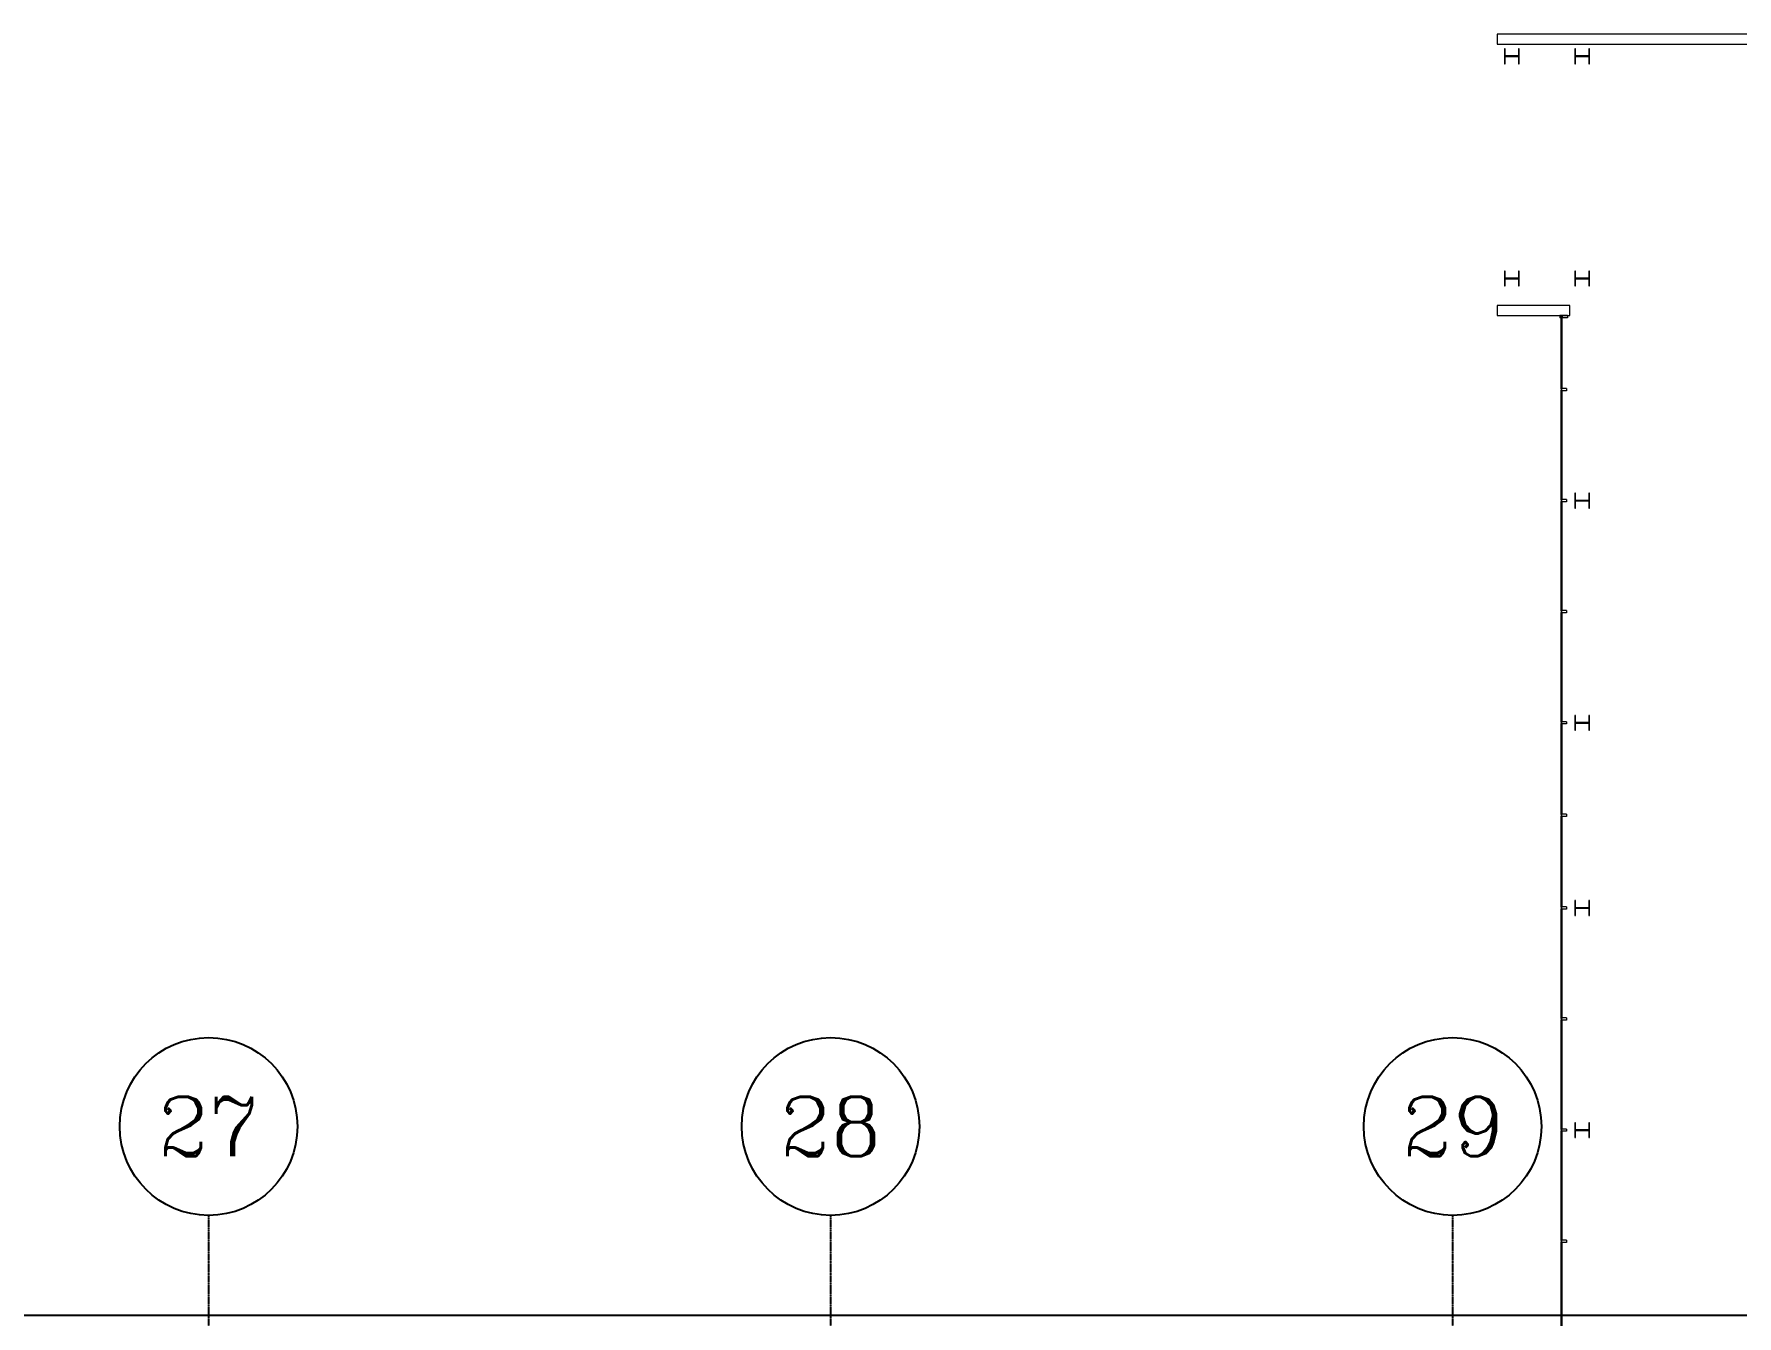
# Model space of a CAD drawing. Extents: x -3450 to 27857, y -1288 to 11880.
# Drawn here: x 22444 to 24744, y 10149 to 11880 of the extents above; entities that cross this region are included whole.
import ezdxf
from ezdxf.enums import TextEntityAlignment as Align

# ---------------------------------------------------------------- set-up
doc = ezdxf.new("R2010")
doc.units = 0
doc.linetypes.add('X-S-FAB-L20$0$COL-CEN-LIN', pattern=[3.25, 2.5, -0.25, 0.25, -0.25])
for name, color, linetype in [('X-S-FAB-L20$0$0-MC', 8, 'Continuous'), ('X-S-FAB-L20$0$0-NC', 8, 'Continuous'), ('X-S-FAB-L20$0$1_l20平面圖_1_A-WALL-EX', 8, 'Continuous'), ('X-S-FAB-L20$0$1_l20平面圖_1_Door', 8, 'Continuous'), ('X-S-FAB-L20$0$1_l20平面圖_1_S-COL', 8, 'Continuous'), ('X-S-FAB-L20$0$A-BLOCK', 8, 'Continuous'), ('X-S-FAB-L20$0$BLOCK', 8, 'Continuous'), ('X-S-FAB-L20$0$CCL', 8, 'X-S-FAB-L20$0$COL-CEN-LIN'), ('X-S-FAB-L20$0$DIM', 8, 'Continuous')]:
    doc.layers.add(name, color=color, linetype=linetype)
doc.styles.add('X-S-FAB-L20$0$COL-NUM', font='romanc')
doc.styles.add('X-S-FAB-L20$0$DIM', font='', dxfattribs={"width": 0.8})
doc.styles.add('X-S-FAB-L20$0$Gen-Text', font='c2.shx', dxfattribs={"bigfont": 'chinese.shx'})
doc.styles.get('X-S-FAB-L20$0$DIM').set_extended_font_data('MingLiU')
doc.dimstyles.new('X-S-FAB-L20$0$CIRL', dxfattribs={"dimtxt": 50, "dimasz": 25, "dimexe": 16, "dimexo": 0, "dimgap": 6, "dimtad": 1, "dimdsep": 46, "dimtxsty": 'X-S-FAB-L20$0$DIM', "dimblk": 'X-S-FAB-L20$0$_DotBlank', "dimcen": 10, "dimdle": 8, "dimclrd": 256, "dimclre": 256, "dimclrt": 6, "dimadec": 0, "dimazin": 0, "dimtfac": 1, "dimtix": 1, "dimtmove": 2, "dimatfit": 0, "dimldrblk": 'X-S-FAB-L20$0$ARROW', "dimfxl": 1, "dimtolj": 1, "dimarcsym": 0})

# ---------------------------------------------------------------- blocks, each defined once
blk = doc.blocks.new('X-S-FAB-L20$0$cn-y')
at = {"layer": 'X-S-FAB-L20$0$0-MC'}
blk.add_circle((-50, 0), 50, dxfattribs=at)
at = {"layer": 'X-S-FAB-L20$0$0-NC', "style": 'X-S-FAB-L20$0$COL-NUM'}
blk.add_attdef('GRID-Y', text='', height=50, dxfattribs=at).set_placement((-50, 0), align=Align.MIDDLE_CENTER)
blk = doc.blocks.new('X-S-FAB-L20$0$_DotBlank')
at = {"color": 0, "linetype": 'ByBlock', "lineweight": -2}
blk.add_line((-0.5, 0), (-1, 0), dxfattribs=at)
blk.add_circle((0, 0), 0.5, dxfattribs=at)
blk = doc.blocks.new('*D97')
at = {"layer": 'DefPoints', "color": 0, "transparency": 16777216}
for p in [(0, 10870), (-26160, 10780), (0, 10780)]:
    blk.add_point(p, dxfattribs=at)
at = {"layer": 'X-S-FAB-L20$0$DIM', "lineweight": -2, "transparency": 16777216}
for p, q in [((-26160, 10780), (-26160, 10890)), ((0, 10780), (0, 10890)), ((-26144, 10870), (-16, 10870))]:
    blk.add_line(p, q, dxfattribs=at)
at = {"layer": 'X-S-FAB-L20$0$DIM', "lineweight": -2, "transparency": 16777216, "xscale": 16, "yscale": 16, "zscale": 16, "rotation": 180}
blk.add_blockref('X-S-FAB-L20$0$_DotBlank', (-26160, 10870), dxfattribs=at)
at = {"layer": 'X-S-FAB-L20$0$DIM', "lineweight": -2, "transparency": 16777216, "xscale": 16, "yscale": 16, "zscale": 16}
blk.add_blockref('X-S-FAB-L20$0$_DotBlank', (0, 10870), dxfattribs=at)
at = {"layer": 'X-S-FAB-L20$0$DIM', "color": 6, "transparency": 16777216, "insert": (-13080, 10905), "char_height": 2.5, "attachment_point": 5, "style": 'X-S-FAB-L20$0$Gen-Text'}
blk.add_mtext('\\A1;{\\H24x;26160}', dxfattribs=at)
blk = doc.blocks.new('X-S-FAB-L20$0$ARROW')
at = {"color": 3}
blk.add_solid([(0, 0), (-2.4, -0.4), (-2.4, 0.4)], dxfattribs=at)
blk = doc.blocks.new('X-S-FAB-L20$0$FAB2-L05')
at = {"layer": 'X-S-FAB-L20$0$CCL'}
for p, q in [((-3480, 11005), (-3480, 0)), ((-2640, 11005), (-2640, 0)), ((-1800, 11005), (-1800, 0))]:
    blk.add_line(p, q, dxfattribs=at)
at = {"layer": 'X-S-FAB-L20$0$A-BLOCK'}
ref = blk.add_blockref('X-S-FAB-L20$0$cn-y', (-3360, 11125), dxfattribs=dict(at, xscale=2.399999999999997, yscale=2.399999999999997, zscale=2.399999999999997))
ref.add_attrib('GRID-Y', '27', dxfattribs={"layer": 'X-S-FAB-L20$0$0-NC', "height": 80, "style": 'X-S-FAB-L20$0$COL-NUM'}).set_placement((-3480, 11125), align=Align.MIDDLE_CENTER)
ref = blk.add_blockref('X-S-FAB-L20$0$cn-y', (-2520, 11125), dxfattribs=dict(at, xscale=2.399999999999997, yscale=2.399999999999997, zscale=2.399999999999997))
ref.add_attrib('GRID-Y', '28', dxfattribs={"layer": 'X-S-FAB-L20$0$0-NC', "height": 80, "style": 'X-S-FAB-L20$0$COL-NUM'}).set_placement((-2640, 11125), align=Align.MIDDLE_CENTER)
ref = blk.add_blockref('X-S-FAB-L20$0$cn-y', (-1680, 11125), dxfattribs=dict(at, xscale=2.399999999999997, yscale=2.399999999999997, zscale=2.399999999999997))
ref.add_attrib('GRID-Y', '29', dxfattribs={"layer": 'X-S-FAB-L20$0$0-NC', "height": 80, "style": 'X-S-FAB-L20$0$COL-NUM'}).set_placement((-1800, 11125), align=Align.MIDDLE_CENTER)
at = {"layer": 'X-S-FAB-L20$0$DIM'}
dim = blk.add_linear_dim(base=(0, 10870), p1=(-26160, 10780), p2=(0, 10780), text='{\\H24x;<>}', dimstyle='X-S-FAB-L20$0$CIRL', override={"dimtxt": 2.5, "dimasz": 16, "dimexe": 20, "dimgap": 5, "dimtxsty": 'X-S-FAB-L20$0$Gen-Text', "dimblk1": 'X-S-FAB-L20$0$_DotBlank', "dimblk2": 'X-S-FAB-L20$0$_DotBlank', "dimsah": 1}, dxfattribs=at)
dim.commit()
dim.dimension.update_dxf_attribs({"geometry": '*D97', "text_midpoint": (-13080, 10905.005)})
blk = doc.blocks.new('X-S-FAB-L20')
at = {"layer": 'X-S-FAB-L20$0$1_l20平面圖_1_A-WALL-EX', "color": 1, "lineweight": 0, "ltscale": 10}
for p, q in [((24505, 11500), (24505, 11497)), ((24515, 11500), (24505, 11500)), ((24515, 11500), (24515, 11497)), ((24506, 11497), (24505, 11497)), ((24506, 11498.5), (24506, 11497)), ((24508, 11498.5), (24506, 11498.5)), ((24508, 11498.5), (24508, 11497)), ((24515, 11497), (24508, 11497)), ((24507, 11401.5), (24507, 11398.5)), ((24514, 11401.5), (24507, 11401.5)), ((24514, 11398.5), (24507, 11398.5)), ((24514, 11401.5), (24514, 11398.5)), ((24507, 11251.5), (24507, 11248.5)), ((24514, 11251.5), (24507, 11251.5)), ((24514, 11248.5), (24507, 11248.5)), ((24514, 11251.5), (24514, 11248.5)), ((24507, 11101.5), (24507, 11098.5)), ((24514, 11101.5), (24507, 11101.5)), ((24514, 11098.5), (24507, 11098.5)), ((24514, 11101.5), (24514, 11098.5)), ((24507, 10951.5), (24507, 10948.5)), ((24514, 10951.5), (24507, 10951.5)), ((24514, 10948.5), (24507, 10948.5)), ((24514, 10951.5), (24514, 10948.5)), ((24507, 10826.5), (24507, 10823.5)), ((24514, 10826.5), (24507, 10826.5)), ((24514, 10823.5), (24507, 10823.5)), ((24514, 10826.5), (24514, 10823.5)), ((24507, 10701.5), (24507, 10698.5)), ((24514, 10701.5), (24507, 10701.5)), ((24514, 10698.5), (24507, 10698.5)), ((24514, 10701.5), (24514, 10698.5)), ((24507, 10551.5), (24507, 10548.5)), ((24514, 10551.5), (24507, 10551.5)), ((24514, 10548.5), (24507, 10548.5)), ((24514, 10551.5), (24514, 10548.5)), ((24507, 10401.5), (24507, 10398.5)), ((24514, 10401.5), (24507, 10401.5)), ((24514, 10398.5), (24507, 10398.5)), ((24514, 10401.5), (24514, 10398.5)), ((24507, 10251.5), (24507, 10248.5)), ((24514, 10251.5), (24507, 10251.5)), ((24514, 10248.5), (24507, 10248.5)), ((24514, 10251.5), (24514, 10248.5))]:
    blk.add_line(p, q, dxfattribs=at)
at = {"layer": 'X-S-FAB-L20$0$1_l20平面圖_1_A-WALL-EX', "color": 6, "lineweight": 0, "ltscale": 10}
blk.add_line((24505, 11500), (24518.5, 11500), dxfattribs=at)
at = {"layer": 'X-S-FAB-L20$0$1_l20平面圖_1_A-WALL-EX', "color": 6, "lineweight": 0, "ltscale": 10, "flags": 128}
for points in [[(25276.5, 11880), (24420, 11880)], [(24420, 11880), (24420, 11866.5)], [(24420, 11866.5), (25276.5, 11866.5)], [(24518.5, 11513.5), (24420, 11513.5)], [(24420, 11513.5), (24420, 11500)], [(24420, 11500), (24518.5, 11500)], [(24518.5, 11500), (24518.5, 11513.5)]]:
    blk.add_lwpolyline(points, dxfattribs=at)
at = {"layer": 'X-S-FAB-L20$0$1_l20平面圖_1_A-WALL-EX', "color": 8, "lineweight": 0, "ltscale": 10, "flags": 128}
for points in [[(24506, 11401), (24508, 11401), (24508, 11500), (24506, 11500)], [(24506, 11251), (24508, 11251), (24508, 11399), (24506, 11399)], [(24506, 11101), (24508, 11101), (24508, 11249), (24506, 11249)], [(24506, 10951), (24508, 10951), (24508, 11099), (24506, 11099)], [(24506, 10826), (24508, 10826), (24508, 10949), (24506, 10949)], [(24506, 10701), (24508, 10701), (24508, 10824), (24506, 10824)], [(24506, 10551), (24508, 10551), (24508, 10699), (24506, 10699)], [(24506, 10401), (24508, 10401), (24508, 10549), (24506, 10549)], [(24506, 10251), (24508, 10251), (24508, 10399), (24506, 10399)], [(24506, 10101), (24508, 10101), (24508, 10249), (24506, 10249)]]:
    blk.add_lwpolyline(points, close=True, dxfattribs=at)
at = {"layer": 'X-S-FAB-L20$0$1_l20平面圖_1_Door', "color": 4, "lineweight": 0, "ltscale": 10}
blk.add_line((24505, 11500), (24518.5, 11500), dxfattribs=at)
at = {"layer": 'X-S-FAB-L20$0$1_l20平面圖_1_S-COL', "color": 2, "lineweight": 0, "ltscale": 10, "flags": 128}
for points in [[(24450, 11860), (24448.8, 11860), (24448.8, 11850.4), (24431.2, 11850.4), (24431.2, 11860), (24430, 11860), (24430, 11840), (24431.2, 11840), (24431.2, 11849.6), (24448.8, 11849.6), (24448.8, 11840), (24450, 11840)], [(24545, 11860), (24543.8, 11860), (24543.8, 11850.4), (24526.2, 11850.4), (24526.2, 11860), (24525, 11860), (24525, 11840), (24526.2, 11840), (24526.2, 11849.6), (24543.8, 11849.6), (24543.8, 11840), (24545, 11840)], [(24450, 11560), (24448.8, 11560), (24448.8, 11550.4), (24431.2, 11550.4), (24431.2, 11560), (24430, 11560), (24430, 11540), (24431.2, 11540), (24431.2, 11549.6), (24448.8, 11549.6), (24448.8, 11540), (24450, 11540)], [(24545, 11560), (24543.8, 11560), (24543.8, 11550.4), (24526.2, 11550.4), (24526.2, 11560), (24525, 11560), (24525, 11540), (24526.2, 11540), (24526.2, 11549.6), (24543.8, 11549.6), (24543.8, 11540), (24545, 11540)], [(24545, 11260), (24543.8, 11260), (24543.8, 11250.4), (24526.2, 11250.4), (24526.2, 11260), (24525, 11260), (24525, 11240), (24526.2, 11240), (24526.2, 11249.6), (24543.8, 11249.6), (24543.8, 11240), (24545, 11240)], [(24545, 10960), (24543.8, 10960), (24543.8, 10950.4), (24526.2, 10950.4), (24526.2, 10960), (24525, 10960), (24525, 10940), (24526.2, 10940), (24526.2, 10949.6), (24543.8, 10949.6), (24543.8, 10940), (24545, 10940)], [(24545, 10710), (24543.8, 10710), (24543.8, 10700.4), (24526.2, 10700.4), (24526.2, 10710), (24525, 10710), (24525, 10690), (24526.2, 10690), (24526.2, 10699.6), (24543.8, 10699.6), (24543.8, 10690), (24545, 10690)], [(24545, 10410), (24543.8, 10410), (24543.8, 10400.4), (24526.2, 10400.4), (24526.2, 10410), (24525, 10410), (24525, 10390), (24526.2, 10390), (24526.2, 10399.6), (24543.8, 10399.6), (24543.8, 10390), (24545, 10390)]]:
    blk.add_lwpolyline(points, close=True, dxfattribs=at)
at = {"layer": 'X-S-FAB-L20$0$BLOCK'}
blk.add_blockref('X-S-FAB-L20$0$FAB2-L05', (26160, -720), dxfattribs=at)

msp = doc.modelspace()

# ---------------------------------------------------------------- block references
msp.add_blockref('X-S-FAB-L20', (0, 0))

doc.saveas('drawing.dxf')
